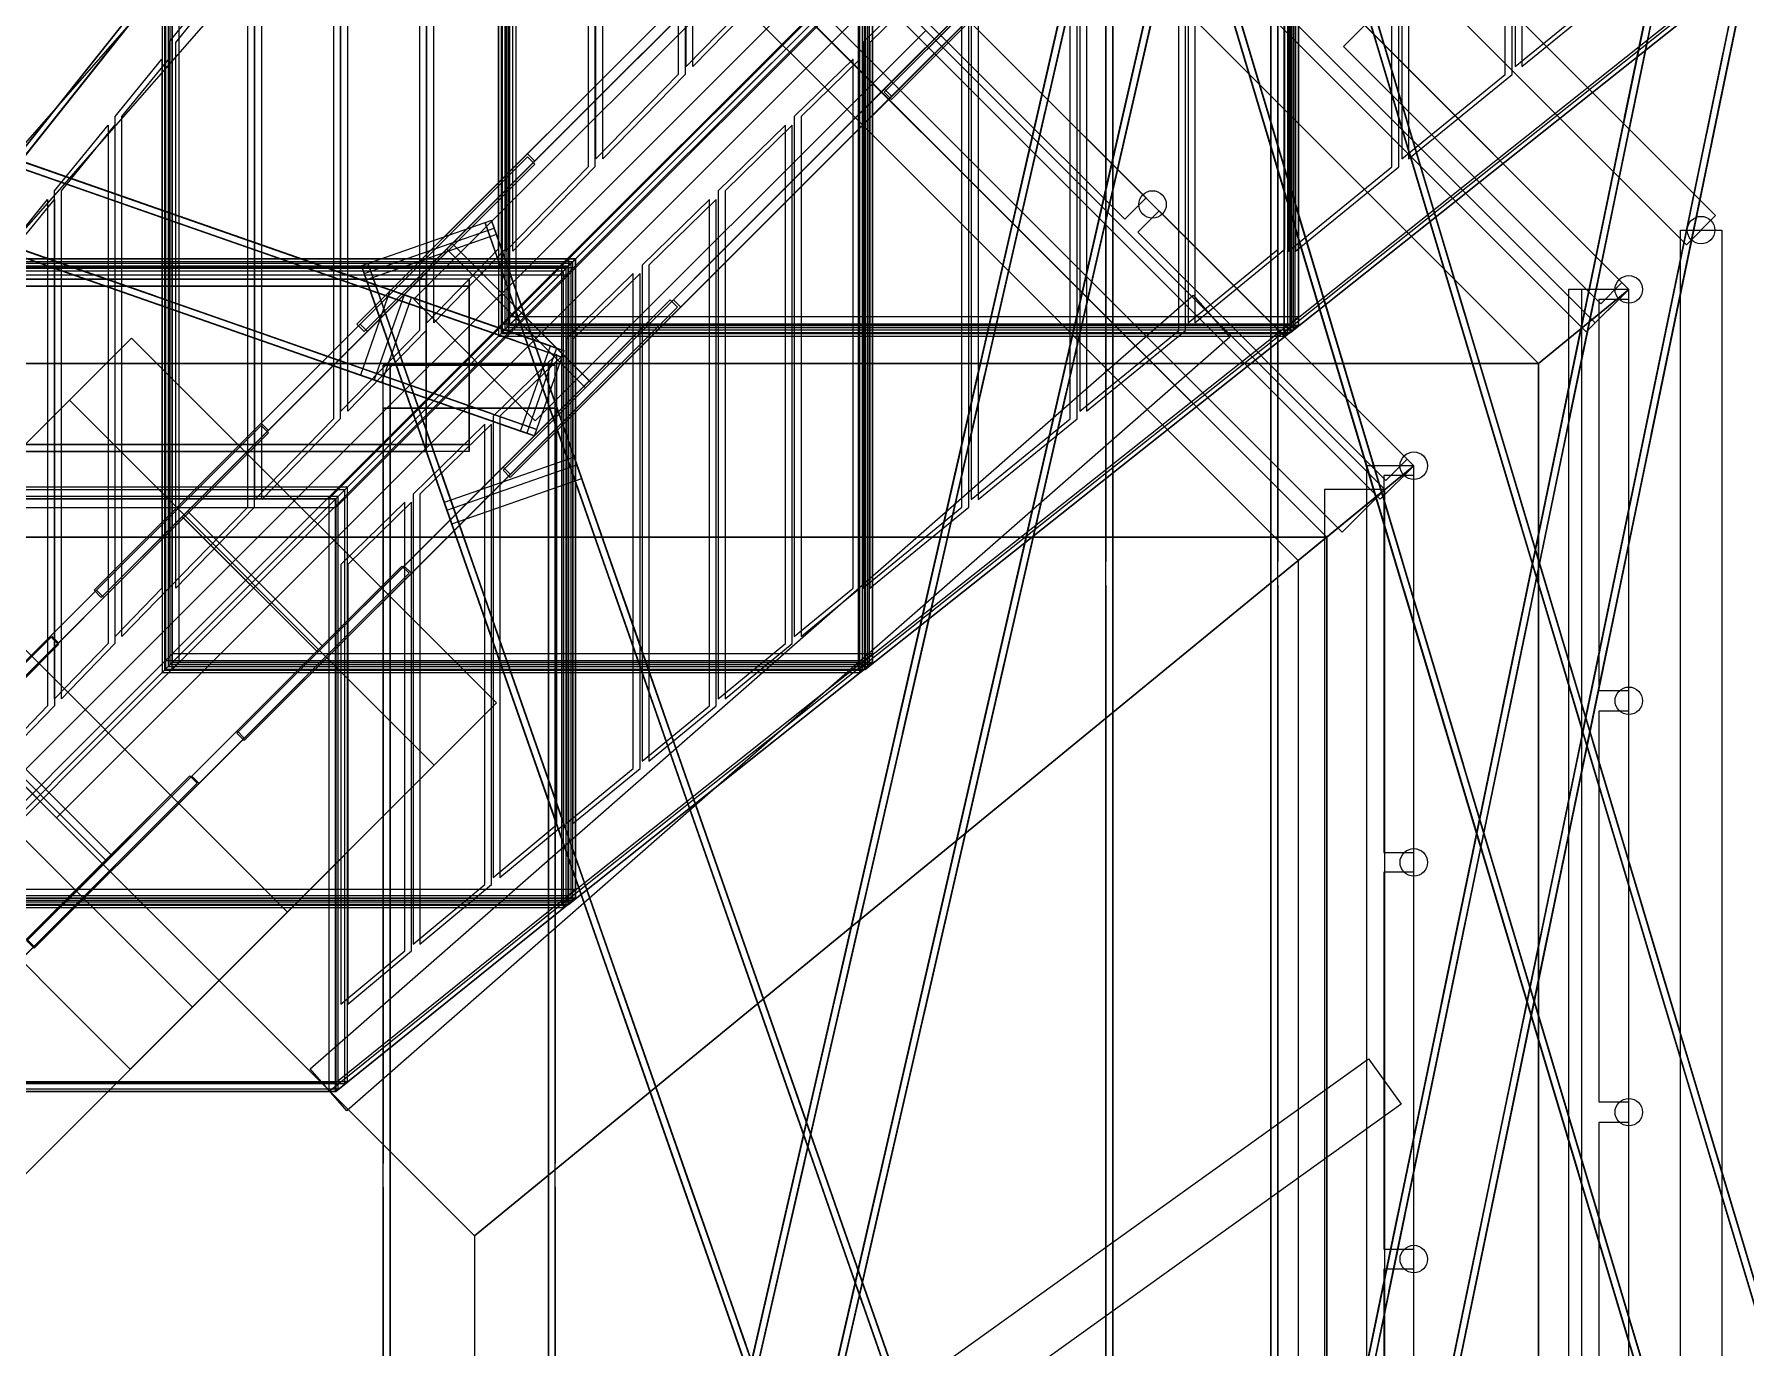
# Model space of a CAD drawing. Header units: millimetres. Extents: x -52000 to 48850, y -48850 to 51750.
# Drawn here: x 10292 to 14272, y 9019 to 12073 of the extents above; entities that cross this region are included whole.
import ezdxf

# ---------------------------------------------------------------- set-up
doc = ezdxf.new("R2010")
doc.units = ezdxf.units.MM
doc.layers.add('D-STR-DECK', color=7, linetype='Continuous', lineweight=25)
doc.layers.add('D-STR-STRC', color=7, linetype='Continuous', lineweight=25)

msp = doc.modelspace()

# ---------------------------------------------------------------- linework, layer by layer
at = {"layer": 'D-STR-DECK'}
for points in [[(14134.1, 11583.8), (11583.8, 14134.1), (11651.7, 14201.9), (14201.9, 11651.7)], [(-11480, -14000), (11480, -14000), (14000, -11480), (14000, 11480), (11480, 14000), (-11480, 14000), (-14000, 11480), (-14000, -11480)], [(14000, 11480), (11480, 14000), (11307.8, 13790), (13790, 11307.8)], [(14000, 11480), (11480, 14000), (11381, 13901), (13901, 11381)], [(14000, 11480), (11480, 14000), (11402.2, 13922.2), (13922.2, 11402.2)], [(14000, 11480), (11480, 14000), (11402.2, 13922.2), (13922.2, 11402.2)], [(-13790, 11307.8), (13790, 11307.8), (11307.8, 13790), (-11307.8, 13790)], [(13500, 11070), (11070, 13500), (10904, 13297.5), (13297.5, 10904)], [(13500, 11070), (11070, 13500), (10904, 13297.5), (13297.5, 10904)], [(13500, 11070), (11070, 13500), (10992.2, 13422.2), (13422.2, 10992.2)], [(13500, 11070), (11070, 13500), (10992.2, 13422.2), (13422.2, 10992.2)], [(13432.5, 11014.6), (11014.6, 13432.5), (9278.9, 11315.7), (11315.7, 9278.9)], [(13432.5, 11014.6), (11014.6, 13432.5), (10849.4, 13231), (13231, 10849.4)], [(13432.5, 11014.6), (11014.6, 13432.5), (10915.7, 13333.5), (13333.5, 10915.7)], [(-13297.5, 10904), (13297.5, 10904), (10904, 13297.5), (-10904, 13297.5)], [(9569.4, 11019), (11368.7, 13072.4), (11466.5, 12986.7), (9667.2, 10933.4)], [(11174.3, 11457.1), (12082.2, 12365), (12365, 12082.2), (11457.1, 11174.3)], [(10251.3, 10343.2), (12177.6, 12269.5), (12269.5, 12177.6), (10343.2, 10251.3)], [(12877.3, 11692.7), (12300.2, 12269.8), (12250.7, 12220.3), (12827.8, 11643.2)], [(13984.2, 11495.8), (13385.8, 12094.2), (13336.3, 12044.8), (13934.8, 11446.3)], [(13484.8, 11085.2), (12907.7, 11662.3), (12858.2, 11612.8), (13435.3, 11035.7)], [(14120, -11617.8), (14120, 11617.8), (14216, 11617.8), (14216, -11617.8)], [(10933.4, 9667.2), (12986.7, 11466.5), (13072.4, 11368.7), (11019, 9569.4)], [(14000, -11480), (14000, 11480), (13790, 11307.8), (13790, -11307.8)], [(14000, -11480), (14000, 11480), (13860, 11480), (13860, -11480)], [(14000, -11480), (14000, 11480), (13890, 11480), (13890, -11480)], [(14000, -11480), (14000, 11480), (13890, 11480), (13890, -11480)], [(14000, 10547.2), (14000, 11456.1), (13930, 11456.1), (13930, 10547.2)], [(9300, -11307.8), (13790, -11307.8), (13790, 11307.8), (9300, 11307.8)], [(13500, -11070), (13500, 11070), (13297.5, 10904), (13297.5, -10904)], [(13500, -11070), (13500, 11070), (13297.5, 10904), (13297.5, -10904)], [(13500, -11070), (13500, 11070), (13390, 11070), (13390, -11070)], [(13500, -11070), (13500, 11070), (13390, 11070), (13390, -11070)], [(13500, 10170.6), (13500, 11046.9), (13430, 11046.9), (13430, 10170.6)], [(13432.5, -11014.6), (13432.5, 11014.6), (11315.7, 9278.9), (11315.7, -9278.9)], [(13432.5, -11014.6), (13432.5, 11014.6), (13231, 10849.4), (13231, -10849.4)], [(13432.5, -11014.6), (13432.5, 11014.6), (13292.5, 11014.6), (13292.5, -11014.6)], [(9300, -10904), (13297.5, -10904), (13297.5, 10904), (9300, 10904)], [(14000, 9590.6), (14000, 10499.4), (13930, 10499.4), (13930, 9590.6)], [(13500, 9248.1), (13500, 10124.4), (13430, 10124.4), (13430, 9248.1)], [(11277.8, 8171.8), (13394.6, 9690.6), (13470.4, 9585), (11353.6, 8066.2)], [(14000, 8633.9), (14000, 9542.8), (13930, 9542.8), (13930, 8633.9)], [(13500, 8325.6), (13500, 9201.9), (13430, 9201.9), (13430, 8325.6)]]:
    msp.add_lwpolyline(points, close=True, dxfattribs=at)
for centre in [(12892.5, 11677.5), (14168, 11617.8), (14000, 11480), (13500, 11070), (14000, 10523.3), (13500, 10147.5), (14000, 9566.7), (13500, 9225)]:
    msp.add_circle(centre, 32, dxfattribs=at)
at = {"layer": 'D-STR-STRC'}
for points in [[(14608.3, 14869.6), (14536.8, 14523.6), (12845.3, 6340.2), (12916.9, 6686.2)], [(14623.9, 14866.4), (14552.4, 14520.4), (12861, 6337), (12932.5, 6683)], [(14798.3, 14830.3), (14726.8, 14484.3), (13035.3, 6301), (13106.8, 6646.9)], [(14813.9, 14827.1), (14742.4, 14481.1), (13051, 6297.7), (13122.5, 6643.7)], [(12217.9, 14266.7), (12217.9, 12217.9), (11379.4, 11379.4), (11379.4, 13213.3)], [(12233.8, 14266.7), (12233.8, 12217.9), (11395.3, 11379.4), (11395.3, 13213.3)], [(14250.8, 12217.9), (14250.8, 14266.7), (13197.5, 13213.3), (13197.5, 11379.4)], [(14266.7, 12217.9), (14266.7, 14266.7), (13213.3, 13213.3), (13213.3, 11379.4)], [(11999.2, 13796.3), (11999.2, 12194.7), (11807.8, 11998.6), (11807.8, 13560.7)], [(12015.1, 13796.3), (12015.1, 12194.7), (11823.7, 11998.6), (11823.7, 13560.7)], [(13976, 12194.8), (13976, 13796.3), (13735.6, 13560.7), (13735.6, 11998.5)], [(13991.9, 12194.8), (13991.9, 13796.3), (13751.4, 13560.7), (13751.4, 11998.5)], [(11789.5, 13538.2), (11789.5, 11979.8), (11598.2, 11783.7), (11598.2, 13302.6)], [(11805.4, 13538.2), (11805.4, 11979.8), (11614.1, 11783.7), (11614.1, 13302.6)], [(13712.7, 11979.9), (13712.7, 13538.2), (13472.2, 13302.6), (13472.2, 11783.6)], [(13728.5, 11979.9), (13728.5, 13538.2), (13488.1, 13302.6), (13488.1, 11783.6)], [(14896.9, 7099.8), (14729.7, 7658.2), (13038.2, 13304.4), (13205.5, 12746.1)], [(14912.3, 7104.4), (14745, 7662.8), (13053.6, 13309), (13220.8, 12750.7)], [(11579.9, 13280.1), (11579.9, 11764.9), (11388.5, 11568.8), (11388.5, 13044.6)], [(11595.8, 13280.1), (11595.8, 11764.9), (11404.5, 11568.8), (11404.5, 13044.6)], [(13449.3, 11765), (13449.3, 13280.2), (13208.9, 13044.5), (13208.9, 11568.7)], [(13465.2, 11765), (13465.2, 13280.2), (13224.8, 13044.5), (13224.8, 11568.7)], [(11396.2, 13232.4), (11396.2, 11396.2), (10596.4, 10596.4), (10596.4, 12223.8)], [(11412.1, 13232.4), (11412.1, 11396.2), (10612.3, 10596.4), (10612.3, 12223.8)], [(13220.3, 13220.3), (11386.2, 13220.3), (11386.2, 11386.2), (13220.3, 11386.2)], [(13224.4, 13224.4), (11391.1, 13224.4), (11391.1, 11391.1), (13224.4, 11391.1)], [(13231.7, 13231.7), (11396.9, 13231.7), (11396.9, 11396.9), (13231.7, 11396.9)], [(13216.5, 11396.2), (13216.5, 13232.4), (12207.9, 12223.8), (12207.9, 10596.4)], [(13232.4, 11396.2), (13232.4, 13232.4), (12223.8, 12223.8), (12223.8, 10596.4)], [(13213.1, 12849.2), (13617, 13253.1), (12689.4, 12325.5), (12285.5, 11921.6)], [(14605.7, 7012.6), (14438.4, 7570.9), (12747, 13217.2), (12914.3, 12658.8)], [(14621, 7017.2), (14453.8, 7575.5), (12762.3, 13221.8), (12929.6, 12663.4)], [(12922.9, 13187.7), (12840.3, 12827.1), (11159.8, 5494.9), (11242.4, 5855.5)], [(12938.5, 13184.1), (12855.8, 12823.5), (11175.4, 5491.3), (11258, 5851.9)], [(13199.7, 13199.7), (11371.5, 13199.7), (11371.5, 11371.5), (13199.7, 11371.5)], [(13207.1, 13207.1), (11377.4, 13207.1), (11377.4, 11377.4), (13207.1, 11377.4)], [(13212.6, 13212.6), (11380.1, 13212.6), (11380.1, 11380.1), (13212.6, 11380.1)], [(6340.3, 13148.1), (6712.9, 13018), (11524.3, 11337.5), (11151.8, 11467.6)], [(13112, 13144.4), (13029.3, 12783.7), (11348.9, 5451.5), (11431.5, 5812.1)], [(13127.6, 13140.8), (13044.9, 12780.2), (11364.4, 5447.9), (11447.1, 5808.6)], [(6335, 13133), (6707.6, 13002.9), (11519.1, 11322.4), (11146.5, 11452.5)], [(13391.8, 13061.9), (13196.1, 12866.2), (12268.5, 11938.6), (12464.2, 12134.3)], [(11370.8, 12998), (11370.8, 11573.2), (11205, 11402.5), (11205, 12793.7)], [(11386.7, 12998), (11386.7, 11573.2), (11220.9, 11402.5), (11220.9, 12793.7)], [(12799.9, -12983.9), (12799.9, -12983.9), (12799.9, 12983.9), (12799.9, 12983.9)], [(13184.5, 11573.2), (13184.5, 12998), (12975.3, 12793.6), (12975.3, 11402.5)], [(13200.4, 11573.2), (13200.4, 12998), (12991.2, 12793.6), (12991.2, 11402.5)], [(13167.9, -12983.9), (13167.9, -12983.9), (13167.9, 12983.9), (13167.9, 12983.9)], [(6271, 12949.9), (6643.6, 12819.7), (11455.1, 11139.2), (11082.5, 11269.4)], [(6276.3, 12965), (6648.9, 12834.8), (11460.4, 11154.3), (11087.8, 11284.5)], [(13196.1, 12866.2), (13213.1, 12849.2), (12285.5, 11921.6), (12268.5, 11938.6)], [(12783.9, 10847.4), (12783.9, 10847.4), (12783.9, 12883.9), (12783.9, 12883.9)], [(12799.9, 10847.4), (12799.9, 10847.4), (12799.9, 12883.9), (12799.9, 12883.9)], [(13167.9, 10847.4), (13167.9, 10847.4), (13167.9, 12883.9), (13167.9, 12883.9)], [(13183.9, 10847.4), (13183.9, 10847.4), (13183.9, 12883.9), (13183.9, 12883.9)], [(11187.5, 12772.2), (11187.5, 11384.6), (11005, 11196.8), (11005, 12547.3)], [(11203.4, 12772.2), (11203.4, 11384.6), (11020.9, 11196.8), (11020.9, 12547.3)], [(12953.4, 11384.6), (12953.4, 12772.2), (12723.2, 12547.3), (12723.2, 11196.8)], [(12969.3, 11384.6), (12969.3, 12772.2), (12739.1, 12547.3), (12739.1, 11196.8)], [(13461.9, 11890.1), (13327.3, 12339.4), (13198.2, 12770.3)], [(13468.4, 11868.6), (13339.3, 12299.6), (13204.7, 12748.9)], [(13477.3, 11894.6), (13342.7, 12344), (13213.6, 12774.9)], [(13483.7, 11873.2), (13354.6, 12304.2), (13220, 12753.5)], [(14167.9, 12739.2), (14117.7, 12496.1), (13987.7, 11867.2)], [(14170.7, 12752.4), (14040.7, 12123.4), (13990.4, 11880.4)], [(14186.3, 12749.2), (14056.3, 12120.2), (14006.1, 11877.2)], [(14183.6, 12735.9), (14133.4, 12492.9), (14003.4, 11863.9)], [(14357.9, 12699.9), (14307.7, 12456.9), (14177.7, 11827.9)], [(14360.7, 12713.1), (14230.7, 12084.1), (14180.4, 11841.1)], [(14376.3, 12709.9), (14246.3, 12080.9), (14196.1, 11837.9)], [(12325.4, 12682), (11929, 12285.6), (11042.3, 11398.9), (11438.7, 11795.3)], [(12150.5, 12473.1), (12342.3, 12665), (11455.7, 11778.3), (11263.8, 11586.4)], [(12342.3, 12665), (12325.4, 12682), (11438.7, 11795.3), (11455.7, 11778.3)], [(12285.5, 11921.6), (12689.4, 12325.5), (12672.4, 12342.5), (12476.7, 12146.8), (12146.8, 12476.7), (12342.5, 12672.4), (12325.5, 12689.4), (11921.6, 12285.5), (11938.6, 12268.5), (12134.3, 12464.2), (12464.2, 12134.3), (12268.5, 11938.6)], [(12285.6, 11929), (12682, 12325.4), (12665, 12342.3), (12473.1, 12150.5), (12150.5, 12473.1), (12342.3, 12665), (12325.4, 12682), (11929, 12285.6), (11946, 12268.7), (12137.9, 12460.5), (12460.5, 12137.9), (12268.7, 11946)], [(13170.7, 11802.8), (13036.1, 12252.1), (12907, 12683.1)], [(13177.1, 11781.4), (13048, 12212.3), (12913.4, 12661.6)], [(13186, 11807.4), (13051.4, 12256.7), (12922.3, 12687.7)], [(13192.5, 11786), (13063.4, 12216.9), (12928.8, 12666.2)], [(14373.6, 12696.7), (14323.4, 12453.6), (14193.4, 11824.6)], [(10987.6, 12525.8), (10987.6, 11178.9), (10805.1, 10991.1), (10805.1, 12300.9)], [(11003.5, 12525.8), (11003.5, 11178.9), (10821, 10991.1), (10821, 12300.9)], [(12701.2, 11178.9), (12701.2, 12525.8), (12471, 12300.9), (12471, 10991.1)], [(12717.1, 11178.9), (12717.1, 12525.8), (12486.9, 12300.9), (12486.9, 10991.1)], [(12767.3, 12508.9), (12637.9, 11944), (12579.8, 11690.7)], [(12782.9, 12505.3), (12653.5, 11940.4), (12595.4, 11687.1)], [(11946, 12268.7), (12137.9, 12460.5), (11251.2, 11573.9), (11059.3, 11382)], [(12137.9, 12460.5), (12460.5, 12137.9), (11573.9, 11251.2), (11251.2, 11573.9)], [(12473.1, 12150.5), (12150.5, 12473.1), (11263.8, 11586.4), (11586.4, 11263.8)], [(12763.2, 12491), (12705.2, 12237.7), (12575.7, 11672.8)], [(12778.8, 12487.4), (12720.8, 12234.1), (12591.3, 11669.3)], [(12956.4, 12465.5), (12827, 11900.7), (12768.9, 11647.4)], [(12972, 12462), (12842.6, 11897.1), (12784.5, 11643.8)], [(12952.3, 12447.7), (12894.3, 12194.4), (12764.8, 11629.5)], [(12967.9, 12444.1), (12909.9, 12190.8), (12780.4, 11625.9)], [(12665, 12342.3), (12473.1, 12150.5), (11586.4, 11263.8), (11778.3, 11455.7)], [(12682, 12325.4), (12665, 12342.3), (11778.3, 11455.7), (11795.3, 11438.7)], [(12285.6, 11929), (12682, 12325.4), (11795.3, 11438.7), (11398.9, 11042.3)], [(13602.9, 11419.5), (13468.3, 11868.9), (13339.2, 12299.8)], [(13618.2, 11424.1), (13483.6, 11873.4), (13354.5, 12304.4)], [(10787.6, 12279.4), (10787.6, 10973.1), (10605.1, 10785.4), (10605.1, 12054.5)], [(10803.5, 12279.4), (10803.5, 10973.1), (10621.1, 10785.4), (10621.1, 12054.5)], [(11929, 12285.6), (11946, 12268.7), (11059.3, 11382), (11042.3, 11398.9)], [(12449.1, 10973.2), (12449.1, 12279.4), (12218.9, 12054.5), (12218.9, 10785.4)], [(12464.9, 10973.2), (12464.9, 12279.4), (12234.7, 12054.5), (12234.7, 10785.4)], [(13609.3, 11398.1), (13480.2, 11829), (13345.6, 12278.4)], [(13624.6, 11402.7), (13495.5, 11833.6), (13360.9, 12282.9)], [(10612.2, 12241.9), (10612.2, 10612.2), (10049.6, 10049.6), (10049.6, 11534.2)], [(10628.1, 12241.9), (10628.1, 10612.2), (10065.5, 10049.6), (10065.5, 11534.2)], [(12223, 12223), (10597.1, 12223), (10597.1, 10597.1), (12223, 10597.1)], [(12230.4, 12230.4), (10602.9, 12230.4), (10602.9, 10602.9), (12230.4, 10602.9)], [(12234.3, 12234.3), (10607.5, 12234.3), (10607.5, 10607.5), (12234.3, 10607.5)], [(12241.2, 12241.2), (10612.9, 12241.2), (10612.9, 10612.9), (12241.2, 10612.9)], [(12226, 10612.2), (12226, 12241.9), (11518.3, 11534.2), (11518.3, 10049.6)], [(12241.9, 10612.2), (12241.9, 12241.9), (11534.2, 11534.2), (11534.2, 10049.6)], [(12211.4, 12211.4), (10589.3, 12211.4), (10589.3, 10589.3), (12211.4, 10589.3)], [(12218.3, 12218.3), (10594.7, 12218.3), (10594.7, 10594.7), (12218.3, 10594.7)], [(13311.7, 11332.3), (13177.1, 11781.6), (13048, 12212.6)], [(13318.1, 11310.8), (13189, 11741.8), (13054.4, 12191.1)], [(13327, 11336.9), (13192.4, 11786.2), (13063.3, 12217.2)], [(13333.4, 11315.4), (13204.3, 11746.4), (13069.7, 12195.7)], [(12460.5, 12137.9), (12268.7, 11946), (11382, 11059.3), (11573.9, 11251.2)], [(14029.7, 12070.5), (13899.7, 11441.5), (13849.5, 11198.4)], [(14045.4, 12067.2), (13915.4, 11438.2), (13865.2, 11195.2)], [(14027, 12057.2), (13976.8, 11814.2), (13846.8, 11185.2)], [(14042.7, 12054), (13992.4, 11811), (13862.4, 11182)], [(14219.7, 12031.2), (14089.7, 11402.2), (14039.5, 11159.2)], [(14235.4, 12028), (14105.4, 11399), (14055.1, 11155.9)], [(10588.5, 12015.3), (10588.5, 10785.4), (10479.7, 10673.1), (10479.7, 11881.8)], [(10604.5, 12015.3), (10604.5, 10785.4), (10495.6, 10673.1), (10495.6, 11881.8)], [(12196.2, 10785.4), (12196.2, 12015.3), (12059.3, 11881.7), (12059.3, 10673.1)], [(12212.1, 10785.4), (12212.1, 12015.3), (12075.2, 11881.7), (12075.2, 10673.1)], [(14217, 12018), (14166.7, 11774.9), (14036.7, 11145.9)], [(14232.6, 12014.7), (14182.4, 11771.7), (14052.4, 11142.7)], [(12268.7, 11946), (12285.6, 11929), (11398.9, 11042.3), (11382, 11059.3)], [(10007.8, 11867.2), (10376.4, 11738.4), (10638.1, 11647)], [(10463.4, 11861.8), (10463.4, 10656.3), (10339, 10528.1), (10339, 11709.2)], [(10479.3, 11861.8), (10479.3, 10656.3), (10355, 10528.1), (10355, 11709.2)], [(12038.8, 10656.4), (12038.8, 11861.8), (11882.4, 11709.2), (11882.4, 10528.1)], [(12054.7, 10656.4), (12054.7, 11861.8), (11898.3, 11709.2), (11898.3, 10528.1)], [(12623.2, 11880), (12565.1, 11626.7), (12435.7, 11061.8)], [(12627.3, 11897.9), (12497.8, 11333), (12439.8, 11079.7)], [(12638.8, 11876.4), (12580.7, 11623.1), (12451.3, 11058.2)], [(12642.9, 11894.3), (12513.4, 11329.4), (12455.4, 11076.1)], [(10002.5, 11852.1), (10371.2, 11723.3), (10632.9, 11631.9)], [(10027.9, 11843.2), (10289.6, 11751.8), (10658.3, 11623)], [(10033.2, 11858.3), (10294.9, 11766.9), (10663.5, 11638.1)], [(12812.3, 11836.6), (12754.2, 11583.4), (12624.8, 11018.5)], [(12816.4, 11854.5), (12686.9, 11289.6), (12628.9, 11036.3)], [(12827.9, 11833.1), (12769.8, 11579.8), (12640.4, 11014.9)], [(12832, 11851), (12702.5, 11286.1), (12644.5, 11032.8)], [(13743.8, 10949), (13609.2, 11398.3), (13480.1, 11829.3)], [(13759.2, 10953.6), (13624.6, 11402.9), (13495.5, 11833.9)], [(11438.6, 11788), (11049.7, 11399), (10430.9, 10780.2), (10819.8, 11169.1)], [(11455.6, 11771), (11438.6, 11788), (10819.8, 11169.1), (10836.7, 11152.2)], [(11398.9, 11042.3), (11795.3, 11438.7), (11778.3, 11455.7), (11586.4, 11263.8), (11263.8, 11586.4), (11455.7, 11778.3), (11438.7, 11795.3), (11042.3, 11398.9), (11059.3, 11382), (11251.2, 11573.9), (11573.9, 11251.2), (11382, 11059.3)], [(11399, 11049.7), (11788, 11438.6), (11771, 11455.6), (11582.8, 11267.4), (11267.4, 11582.8), (11455.6, 11771), (11438.6, 11788), (11049.7, 11399), (11066.6, 11382.1), (11254.8, 11570.2), (11570.2, 11254.8), (11382.1, 11066.6)], [(13750.3, 10927.6), (13621.2, 11358.5), (13486.6, 11807.8)], [(13765.6, 10932.1), (13636.5, 11363.1), (13501.9, 11812.4)], [(11267.4, 11582.8), (11455.6, 11771), (10836.7, 11152.2), (10648.6, 10964)], [(13452.6, 10861.8), (13318, 11311.1), (13188.9, 11742.1)], [(13467.9, 10866.4), (13333.4, 11315.7), (13204.2, 11746.6)], [(10403.5, 11712), (10772.1, 11583.3), (11033.8, 11491.9)], [(10408.7, 11727.1), (10777.4, 11598.4), (11039.1, 11507)], [(10428.9, 11703.2), (10690.6, 11611.8), (11059.2, 11483)], [(10434.1, 11718.3), (10695.8, 11626.9), (11064.5, 11498.1)], [(13459.1, 10840.3), (13329.9, 11271.3), (13195.4, 11720.6)], [(13474.4, 10844.9), (13345.3, 11275.9), (13210.7, 11725.2)], [(9938.5, 11668.9), (10307.2, 11540.2), (10568.9, 11448.8)], [(9943.8, 11684), (10312.5, 11555.3), (10574.2, 11463.9)], [(9969.2, 11675.2), (10230.9, 11583.8), (10599.6, 11455)], [(10322.7, 11689.3), (10322.7, 10511.3), (10198.4, 10383), (10198.4, 11536.7)], [(10338.7, 11689.3), (10338.7, 10511.3), (10214.3, 10383), (10214.3, 11536.7)], [(11861.9, 10511.3), (11861.9, 11689.3), (11705.5, 11536.7), (11705.5, 10383)], [(11877.8, 10511.3), (11877.8, 11689.3), (11721.3, 11536.7), (11721.3, 10383)], [(9963.9, 11660.1), (10225.6, 11568.7), (10594.3, 11439.9)], [(11059.4, 11516.8), (11361.5, 11622.3), (11355.3, 11640.1), (11053.2, 11534.6)], [(11251.5, 10966.8), (11553.6, 11072.3), (11355.3, 11640.1), (11053.2, 11534.6)], [(13219, 6255.6), (13020.7, 6823.3), (11340.2, 11634.8), (11538.5, 11067)], [(13234.1, 6260.8), (13035.8, 6828.6), (11355.3, 11640.1), (11553.6, 11072.3)], [(11582.8, 11267.4), (11267.4, 11582.8), (10648.6, 10964), (10964, 10648.6)], [(10809.7, 11587.1), (11154.9, 11466.5), (11416.6, 11375.1)], [(11262.8, 10934.5), (11564.9, 11040), (11366.6, 11607.8), (11064.5, 11502.3)], [(11544, 11544), (10060, 11544), (10060, 10060), (11544, 10060)], [(11551.2, 11551.2), (10064.5, 11551.2), (10064.5, 11531.2), (11551.2, 11531.2)], [(11550.5, 11550.5), (10065.2, 11550.5), (10065.2, 10065.2), (11550.5, 10065.2)], [(10344.8, 11544), (10713.4, 11415.2), (10975.1, 11323.8)], [(11066.6, 11382.1), (11254.8, 11570.2), (10636, 10951.4), (10447.8, 10763.3)], [(11254.8, 11570.2), (11570.2, 11254.8), (10951.4, 10636), (10636, 10951.4)], [(10804.4, 11572), (11149.7, 11451.4), (11411.4, 11360)], [(10829.8, 11563.1), (11091.5, 11471.7), (11436.8, 11351.1)], [(10835.1, 11578.2), (11096.8, 11486.8), (11442, 11366.2)], [(11535.3, 10064.5), (11535.3, 11551.2), (10977.1, 10993), (10977.1, 9614.9)], [(11551.2, 10064.5), (11551.2, 11551.2), (10993, 10993), (10993, 9614.9)], [(11649.1, 10750.4), (11489.6, 11207.2), (11369, 11552.5)], [(11664.2, 10755.6), (11504.7, 11212.5), (11384.1, 11557.8)], [(11203.4, 11503.4), (11203.4, 11503.4), (9447, 11503.4), (9447, 11503.4)], [(11522.4, 11522.4), (10042.6, 11522.4), (10042.6, 10042.6), (11522.4, 10042.6)], [(11528.9, 11528.9), (10047.8, 11528.9), (10047.8, 10047.8), (11528.9, 10047.8)], [(11534.2, 11534.2), (10049.6, 11534.2), (10049.6, 11514.2), (11534.2, 11514.2)], [(11533.5, 11533.5), (10050.3, 11533.5), (10050.3, 10050.3), (11533.5, 10050.3)], [(11540.3, 11540.3), (10055.7, 11540.3), (10055.7, 10055.7), (11540.3, 10055.7)], [(10339.5, 11528.9), (10708.2, 11400.1), (10969.9, 11308.7)], [(10364.9, 11520), (10626.6, 11428.6), (10995.2, 11299.8)], [(10370.2, 11535.1), (10631.9, 11443.7), (11000.5, 11315)], [(12932, 6155.3), (12733.7, 6723.1), (11053.2, 11534.6), (11251.5, 10966.8)], [(12947.1, 6160.6), (12748.8, 6728.4), (11068.3, 11539.8), (11266.6, 10972.1)], [(11203.4, 11103.4), (11203.4, 11503.4), (11203.4, 11503.4), (11203.4, 11103.4)], [(11303.4, 11103.4), (11303.4, 11503.4), (11303.4, 11503.4), (11303.4, 11103.4)], [(11658, 10725), (11537.4, 11070.2), (11377.8, 11527.1)], [(11673.1, 10730.3), (11552.5, 11075.5), (11392.9, 11532.4)], [(11685, 10366.2), (11685, 11516.8), (11528.5, 11364.2), (11528.5, 10237.9)], [(11700.9, 10366.2), (11700.9, 11516.8), (11544.4, 11364.2), (11544.4, 10237.9)], [(11303.4, 11487.4), (11303.4, 11487.4), (-11303.4, 11487.4), (-11303.4, 11487.4)], [(11203.4, 11487.4), (11203.4, 11487.4), (9447, 11487.4), (9447, 11487.4)], [(11119.5, 11478.9), (11050.2, 11280.6), (11422.8, 11150.5), (11492.1, 11348.8)], [(11151.8, 11467.6), (11082.5, 11269.4), (11100.3, 11263.2), (11169.5, 11461.4)], [(11151.8, 11467.6), (11082.5, 11269.4), (11455.1, 11139.2), (11524.3, 11337.5)], [(11399, 11049.7), (11788, 11438.6), (11169.1, 10819.8), (10780.2, 10430.9)], [(11771, 11455.6), (11582.8, 11267.4), (10964, 10648.6), (11152.2, 10836.7)], [(11362.1, 10650.1), (11202.6, 11107), (11082, 11452.2)], [(11371, 10624.7), (11250.4, 10970), (11090.8, 11426.9)], [(11377.2, 10655.4), (11217.7, 11112.3), (11097.1, 11457.5)], [(11386.1, 10630), (11265.5, 10975.3), (11105.9, 11432.1)], [(11788, 11438.6), (11771, 11455.6), (11152.2, 10836.7), (11169.1, 10819.8)], [(11049.7, 11399), (11066.6, 11382.1), (10447.8, 10763.3), (10430.9, 10780.2)], [(10740.5, 11388.8), (11085.7, 11268.3), (11347.4, 11176.9)], [(10745.7, 11403.9), (11091, 11283.4), (11352.7, 11192)], [(10771.1, 11395.1), (11032.8, 11303.7), (11378.1, 11183.1)], [(11379.4, 11379.4), (13213.3, 11379.4), (13213.3, 11399.4), (11379.4, 11399.4)], [(11396.2, 11396.2), (13232.4, 11396.2), (13232.4, 11416.2), (11396.2, 11416.2)], [(13888.8, 11388.5), (13758.8, 10759.5), (13708.5, 10516.5)], [(13904.4, 11385.3), (13774.4, 10756.3), (13724.2, 10513.3)], [(10659.7, 9811.2), (11366.8, 10518.3), (10518.3, 11366.8), (9811.2, 10659.7)], [(10765.8, 11380), (11027.5, 11288.6), (11372.8, 11168)], [(13884.8, 10478.5), (13750.2, 10927.8), (13621.1, 11358.8)], [(13900.1, 10483.1), (13765.5, 10932.4), (13636.4, 11363.4)], [(13886, 11375.3), (13835.8, 11132.3), (13705.8, 10503.3)], [(13901.7, 11372), (13851.5, 11129), (13721.5, 10500)], [(14078.8, 11349.2), (13948.8, 10720.2), (13898.5, 10477.2)], [(14094.4, 11346), (13964.4, 10717), (13914.2, 10474)], [(11507.2, 10235.4), (11507.2, 11329.7), (11358.8, 11185), (11358.8, 10112.1)], [(11523.1, 10235.4), (11523.1, 11329.7), (11374.7, 11185), (11374.7, 10112.1)], [(11506.6, 11343.7), (11437.4, 11145.4), (11455.1, 11139.2), (11524.3, 11337.5)], [(13891.2, 10457), (13762.1, 10888), (13627.5, 11337.3)], [(13906.5, 10461.6), (13777.4, 10892.6), (13642.8, 11341.9)], [(14076, 11336), (14025.8, 11093), (13895.8, 10464)], [(14091.7, 11332.8), (14041.5, 11089.7), (13911.5, 10460.7)], [(11103.4, 11303.4), (11503.4, 11303.4), (11503.4, 11303.4), (11103.4, 11303.4)], [(11119.4, -11303.4), (11119.4, -11303.4), (11119.4, 11303.4), (11119.4, 11303.4)], [(11487.4, -11303.4), (11487.4, -11303.4), (11487.4, 11303.4), (11487.4, 11303.4)], [(12483.1, 11269), (12425.1, 11015.7), (12295.6, 10450.8)], [(12487.2, 11286.8), (12357.8, 10722), (12299.7, 10468.7)], [(12498.7, 11265.4), (12440.7, 11012.1), (12311.2, 10447.2)], [(12502.8, 11283.3), (12373.4, 10718.4), (12315.3, 10465.1)], [(13593.6, 10391.3), (13459, 10840.6), (13329.9, 11271.5)], [(13608.9, 10395.8), (13474.3, 10845.2), (13345.2, 11276.1)], [(11570.2, 11254.8), (11382.1, 11066.6), (10763.3, 10447.8), (10951.4, 10636)], [(12672.2, 11225.6), (12614.2, 10972.3), (12484.7, 10407.5)], [(12676.3, 11243.5), (12546.9, 10678.6), (12488.8, 10425.3)], [(12691.9, 11239.9), (12562.5, 10675.1), (12504.4, 10421.8)], [(13600, 10369.8), (13470.9, 10800.8), (13336.3, 11250.1)], [(13615.3, 10374.4), (13486.2, 10805.4), (13351.6, 11254.7)], [(10515.1, 9666.6), (11222.2, 10373.7), (10373.7, 11222.2), (9666.6, 10515.1)], [(11103.4, 9447), (11103.4, 9447), (11103.4, 11203.4), (11103.4, 11203.4)], [(11103.4, 11203.4), (11503.4, 11203.4), (11503.4, 11203.4), (11103.4, 11203.4)], [(11119.4, 9447), (11119.4, 9447), (11119.4, 11203.4), (11119.4, 11203.4)], [(11487.4, 9447), (11487.4, 9447), (11487.4, 11203.4), (11487.4, 11203.4)], [(11503.4, 9447), (11503.4, 9447), (11503.4, 11203.4), (11503.4, 11203.4)], [(12687.8, 11222.1), (12629.8, 10968.8), (12500.3, 10403.9)], [(10819.7, 11163.6), (10436.4, 10780.3), (9948, 10291.9), (10331.3, 10675.2)], [(10651.3, 10961.3), (10836.6, 11146.6), (10348.2, 10658.2), (10162.9, 10472.9)], [(10836.6, 11146.6), (10819.7, 11163.6), (10331.3, 10675.2), (10348.2, 10658.2)], [(10780.2, 10430.9), (11169.1, 10819.8), (11152.2, 10836.7), (10964, 10648.6), (10648.6, 10964), (10836.7, 11152.2), (10819.8, 11169.1), (10430.9, 10780.2), (10447.8, 10763.3), (10636, 10951.4), (10951.4, 10636), (10763.3, 10447.8)], [(10780.3, 10436.4), (11163.6, 10819.7), (11146.6, 10836.6), (10961.3, 10651.3), (10651.3, 10961.3), (10836.6, 11146.6), (10819.7, 11163.6), (10436.4, 10780.3), (10453.4, 10763.4), (10638.7, 10948.7), (10948.7, 10638.7), (10763.4, 10453.4)], [(11339.6, 10096.1), (11339.6, 11166.3), (11172.8, 11003.7), (11172.8, 9957.5)], [(11355.5, 10096.1), (11355.5, 11166.3), (11188.7, 11003.7), (11188.7, 9957.5)], [(11789.2, 10349.4), (11629.6, 10806.3), (11500.8, 11174.9)], [(11798, 10324), (11669.3, 10692.7), (11509.7, 11149.5)], [(11804.3, 10354.7), (11644.7, 10811.6), (11515.9, 11180.2)], [(11813.1, 10329.3), (11684.4, 10698), (11524.8, 11154.8)], [(11303.4, 11119.4), (11303.4, 11119.4), (-11303.4, 11119.4), (-11303.4, 11119.4)], [(11203.4, 11119.4), (11203.4, 11119.4), (9447, 11119.4), (9447, 11119.4)], [(11203.4, 11103.4), (11203.4, 11103.4), (9447, 11103.4), (9447, 11103.4)], [(11382.1, 11066.6), (11399, 11049.7), (10780.2, 10430.9), (10763.3, 10447.8)], [(11502.2, 10249.2), (11342.6, 10706), (11213.8, 11074.7)], [(11517.3, 10254.4), (11357.7, 10711.3), (11228.9, 11080)], [(11251.5, 10966.8), (11553.6, 11072.3), (11547.4, 11090.1), (11245.3, 10984.5)], [(11511, 10223.8), (11382.3, 10592.4), (11222.7, 11049.3)], [(11526.1, 10229.1), (11397.4, 10597.7), (11237.8, 11054.6)], [(10993, 10993), (9614.9, 10993), (9614.9, 10973), (10993, 10973)], [(10992.3, 10992.3), (9615.6, 10992.3), (9615.6, 9615.6), (10992.3, 9615.6)], [(10998.7, 10998.7), (9620.8, 10998.7), (9620.8, 9620.8), (10998.7, 9620.8)], [(11013.9, 11013.9), (9633, 11013.9), (9633, 9633), (11013.9, 9633)], [(11020.3, 11020.3), (9638.2, 11020.3), (9638.2, 9638.2), (11020.3, 9638.2)], [(10453.4, 10763.4), (10638.7, 10948.7), (10150.3, 10460.3), (9965, 10274.9)], [(10638.7, 10948.7), (10948.7, 10638.7), (10460.3, 10150.3), (10150.3, 10460.3)], [(10961.3, 10651.3), (10651.3, 10961.3), (10162.9, 10472.9), (10472.9, 10162.9)], [(11153.5, 9941.5), (11153.5, 10984.9), (11005.1, 10840.3), (11005.1, 9818.2)], [(11169.4, 9941.5), (11169.4, 10984.9), (11021, 10840.3), (11021, 9818.2)], [(10173.4, 9324.9), (10880.5, 10032), (10032, 10880.5), (9324.9, 10173.4)], [(14025.7, 10008), (13891.1, 10457.3), (13762, 10888.3)], [(14032.2, 9986.5), (13903.1, 10417.5), (13768.5, 10866.8)], [(14041.1, 10012.6), (13906.5, 10461.9), (13777.4, 10892.8)], [(14047.5, 9991.1), (13918.4, 10422.1), (13783.8, 10871.4)], [(11146.6, 10836.6), (10961.3, 10651.3), (10472.9, 10162.9), (10658.2, 10348.2)], [(11163.6, 10819.7), (11146.6, 10836.6), (10658.2, 10348.2), (10675.2, 10331.3)], [(10780.3, 10436.4), (11163.6, 10819.7), (10675.2, 10331.3), (10291.9, 9948)], [(12783.9, 8683.4), (12783.9, 8683.4), (12783.9, 10792.4), (12783.9, 10792.4)], [(12799.9, 8683.4), (12799.9, 8683.4), (12799.9, 10792.4), (12799.9, 10792.4)], [(13167.9, 8683.4), (13167.9, 8683.4), (13167.9, 10792.4), (13167.9, 10792.4)], [(13183.9, 8683.4), (13183.9, 8683.4), (13183.9, 10792.4), (13183.9, 10792.4)], [(13734.5, 9920.7), (13599.9, 10370.1), (13470.8, 10801)], [(13749.9, 9925.3), (13615.3, 10374.6), (13486.2, 10805.6)], [(10436.4, 10780.3), (10453.4, 10763.4), (9965, 10274.9), (9948, 10291.9)], [(11929.2, 9948.5), (11769.6, 10405.3), (11640.9, 10774)], [(11938.1, 9923.1), (11809.3, 10291.7), (11649.7, 10748.6)], [(11944.3, 9953.7), (11784.7, 10410.6), (11656, 10779.3)], [(11953.2, 9928.3), (11824.4, 10297), (11664.9, 10753.9)], [(13741, 9899.3), (13611.9, 10330.2), (13477.3, 10779.6)], [(13756.3, 9903.9), (13627.2, 10334.8), (13492.6, 10784.1)], [(10331.5, 10670.9), (9952.3, 10291.7), (9540.7, 9880.1), (9919.9, 10259.3)], [(10348.5, 10654), (10331.5, 10670.9), (9919.9, 10259.3), (9936.9, 10242.4)], [(10291.9, 9948), (10675.2, 10331.3), (10658.2, 10348.2), (10472.9, 10162.9), (10162.9, 10472.9), (10348.2, 10658.2), (10331.3, 10675.2), (9948, 10291.9), (9965, 10274.9), (10150.3, 10460.3), (10460.3, 10150.3), (10274.9, 9965)], [(10291.7, 9952.3), (10670.9, 10331.5), (10654, 10348.5), (10470.7, 10165.2), (10165.2, 10470.7), (10348.5, 10654), (10331.5, 10670.9), (9952.3, 10291.7), (9969.2, 10274.7), (10152.5, 10458), (10458, 10152.5), (10274.7, 9969.2)], [(11642.2, 9848.2), (11482.6, 10305.1), (11353.9, 10673.7)], [(11657.3, 9853.5), (11497.7, 10310.4), (11369, 10679)], [(12347.2, 10675.8), (12217.7, 10110.9), (12159.7, 9857.7)], [(12362.8, 10672.3), (12233.3, 10107.4), (12175.3, 9854.1)], [(13745.1, 10693.3), (13694.9, 10450.3), (13564.8, 9821.3)], [(13747.8, 10706.6), (13617.8, 10077.6), (13567.6, 9834.5)], [(13760.8, 10690.1), (13710.5, 10447.1), (13580.5, 9818.1)], [(13763.5, 10703.3), (13633.5, 10074.3), (13583.3, 9831.3)], [(13937.8, 10667.3), (13807.8, 10038.3), (13757.6, 9795.3)], [(10165.2, 10470.7), (10348.5, 10654), (9936.9, 10242.4), (9753.6, 10059.1)], [(10948.7, 10638.7), (10763.4, 10453.4), (10274.9, 9965), (10460.3, 10150.3)], [(10612.2, 10612.2), (12241.9, 10612.2), (12241.9, 10632.2), (10612.2, 10632.2)], [(11651.1, 9822.8), (11522.3, 10191.5), (11362.7, 10648.4)], [(11666.2, 9828.1), (11537.4, 10196.8), (11377.9, 10653.6)], [(12343.1, 10658), (12285.1, 10404.7), (12155.6, 9839.8)], [(12358.7, 10654.4), (12300.6, 10401.1), (12171.2, 9836.2)], [(12536.3, 10632.5), (12406.8, 10067.6), (12348.8, 9814.3)], [(12551.9, 10628.9), (12422.4, 10064), (12364.4, 9810.7)], [(13935.1, 10654.1), (13884.8, 10411), (13754.8, 9782)], [(13950.7, 10650.8), (13900.5, 10407.8), (13770.5, 9778.8)], [(13953.5, 10664.1), (13823.5, 10035.1), (13773.2, 9792)], [(10596.4, 10596.4), (12223.8, 10596.4), (12223.8, 10616.4), (10596.4, 10616.4)], [(12532.2, 10614.6), (12474.1, 10361.3), (12344.7, 9796.4)], [(12547.8, 10611), (12489.7, 10357.7), (12360.3, 9792.9)], [(10470.7, 10165.2), (10165.2, 10470.7), (9753.6, 10059.1), (10059.1, 9753.6)], [(10152.5, 10458), (10458, 10152.5), (10046.4, 9740.9), (9740.9, 10046.4)], [(10763.4, 10453.4), (10780.3, 10436.4), (10291.9, 9948), (10274.9, 9965)], [(14166.7, 9537.5), (14032.1, 9986.8), (13903, 10417.7)], [(14173.1, 9516), (14044, 9947), (13909.4, 10396.3)], [(14182, 9542), (14047.4, 9991.4), (13918.3, 10422.3)], [(14188.4, 9520.6), (14059.3, 9951.5), (13924.7, 10400.9)], [(12069.3, 9547.5), (11909.7, 10004.4), (11780.9, 10373)], [(12084.4, 9552.8), (11924.8, 10009.6), (11796, 10378.3)], [(12093.2, 9527.4), (11964.5, 9896), (11804.9, 10352.9)], [(10291.7, 9952.3), (10670.9, 10331.5), (10259.3, 9919.9), (9880.1, 9540.7)], [(10654, 10348.5), (10470.7, 10165.2), (10059.1, 9753.6), (10242.4, 9936.9)], [(10670.9, 10331.5), (10654, 10348.5), (10242.4, 9936.9), (10259.3, 9919.9)], [(12078.1, 9522.1), (11949.4, 9890.8), (11789.8, 10347.6)], [(13875.5, 9450.2), (13740.9, 9899.5), (13611.8, 10330.5)], [(13881.9, 9428.8), (13752.8, 9859.7), (13618.2, 10309)], [(13890.8, 9454.8), (13756.2, 9904.1), (13627.1, 10335.1)], [(13897.2, 9433.3), (13768.1, 9864.3), (13633.5, 10313.6)], [(11782.3, 9447.3), (11622.7, 9904.1), (11493.9, 10272.8)], [(11797.4, 9452.5), (11637.8, 9909.4), (11509, 10278.1)], [(11791.1, 9421.9), (11662.4, 9790.5), (11502.8, 10247.4)], [(11806.2, 9427.1), (11677.5, 9795.8), (11517.9, 10252.7)], [(10458, 10152.5), (10274.7, 9969.2), (9863.1, 9557.6), (10046.4, 9740.9)], [(10064.5, 10064.5), (11551.2, 10064.5), (11551.2, 10084.5), (10064.5, 10084.5)], [(10049.6, 10049.6), (11534.2, 10049.6), (11534.2, 10069.6), (10049.6, 10069.6)], [(12203.1, 10046.9), (12145, 9793.6), (12015.5, 9228.8)], [(12207.2, 10064.8), (12077.7, 9499.9), (12019.6, 9246.6)], [(12218.7, 10043.4), (12160.6, 9790.1), (12031.1, 9225.2)], [(12222.8, 10061.2), (12093.3, 9496.4), (12035.2, 9243.1)], [(12392.2, 10003.6), (12334.1, 9750.3), (12204.6, 9185.4)], [(12396.3, 10021.5), (12266.8, 9456.6), (12208.7, 9203.3)], [(12407.8, 10000), (12349.7, 9746.7), (12220.2, 9181.8)], [(12411.9, 10017.9), (12282.4, 9453), (12224.3, 9199.7)], [(13604.1, 10011.4), (13553.9, 9768.4), (13423.9, 9139.4)], [(13606.9, 10024.6), (13476.9, 9395.6), (13426.6, 9152.6)], [(13619.8, 10008.1), (13569.6, 9765.1), (13439.6, 9136.1)], [(13622.5, 10021.4), (13492.5, 9392.4), (13442.3, 9149.4)], [(12209.3, 9146.5), (12049.7, 9603.4), (11921, 9972.1)], [(12224.4, 9151.8), (12064.8, 9608.7), (11936.1, 9977.3)], [(12233.3, 9126.4), (12104.5, 9495.1), (11944.9, 9952)], [(13794.1, 9972.1), (13743.9, 9729.1), (13613.9, 9100.1)], [(13796.9, 9985.3), (13666.8, 9356.3), (13616.6, 9113.3)], [(13809.8, 9968.9), (13759.6, 9725.8), (13629.5, 9096.9)], [(13812.5, 9982.1), (13682.5, 9353.1), (13632.3, 9110.1)], [(14323, 9071.5), (14188.4, 9520.8), (14059.3, 9951.8)], [(12218.2, 9121.2), (12089.4, 9489.8), (11929.8, 9946.7)], [(14307.6, 9066.9), (14173, 9516.2), (14043.9, 9947.2)], [(14314.1, 9045.5), (14185, 9476.4), (14050.4, 9925.8)], [(14329.4, 9050.1), (14200.3, 9481), (14065.7, 9930.3)], [(11922.3, 9046.3), (11762.7, 9503.2), (11634, 9871.8)], [(11937.4, 9051.6), (11777.8, 9508.4), (11649.1, 9877.1)], [(11931.2, 9020.9), (11802.4, 9389.6), (11642.8, 9846.4)], [(11946.3, 9026.2), (11817.5, 9394.9), (11657.9, 9851.7)], [(14016.4, 8979.7), (13881.8, 9429), (13752.7, 9860)], [(14022.9, 8958.2), (13893.8, 9389.2), (13759.2, 9838.5)], [(14031.8, 8984.3), (13897.2, 9433.6), (13768.1, 9864.6)], [(14038.2, 8962.8), (13909.1, 9393.8), (13774.5, 9843.1)], [(9614.9, 9614.9), (10993, 9614.9), (10993, 9634.9), (9614.9, 9634.9)], [(12349.3, 8745.6), (12189.8, 9202.5), (12061, 9571.1)], [(12364.4, 8750.9), (12204.9, 9207.7), (12076.1, 9576.4)], [(12358.2, 8720.2), (12229.4, 9088.9), (12069.9, 9545.7)], [(12373.3, 8725.5), (12244.5, 9094.1), (12085, 9551)], [(12077.4, 8650.6), (11917.9, 9107.5), (11789.1, 9476.1)], [(14448.6, 8596.4), (14314, 9045.7), (14184.9, 9476.7)], [(14463.9, 8601), (14329.3, 9050.3), (14200.2, 9481.3)], [(12062.3, 8645.3), (11902.8, 9102.2), (11774, 9470.9)], [(12071.2, 8620), (11942.4, 8988.6), (11782.9, 9445.5)], [(12086.3, 8625.2), (11957.5, 8993.9), (11798, 9450.8)], [(12063, 9435.9), (12005, 9182.6), (11875.5, 8617.7)], [(12067.1, 9453.8), (11937.7, 8888.9), (11879.6, 8635.6)], [(12082.7, 9450.2), (11953.2, 8885.3), (11895.2, 8632)], [(14455, 8575), (14325.9, 9005.9), (14191.3, 9455.2)], [(14470.4, 8579.5), (14341.3, 9010.5), (14206.7, 9459.8)], [(12078.6, 9432.3), (12020.6, 9179), (11891.1, 8614.2)], [(12256.2, 9410.5), (12126.7, 8845.6), (12068.7, 8592.3)], [(12271.8, 9406.9), (12142.3, 8842), (12084.3, 8588.7)], [(14172.7, 8513.8), (14038.1, 8963.1), (13909, 9394)], [(11103.4, 7563.1), (11103.4, 7563.1), (11103.4, 9392), (11103.4, 9392)], [(11119.4, 7563.1), (11119.4, 7563.1), (11119.4, 9392), (11119.4, 9392)], [(11487.4, 7563.1), (11487.4, 7563.1), (11487.4, 9392), (11487.4, 9392)], [(11503.4, 7563.1), (11503.4, 7563.1), (11503.4, 9392), (11503.4, 9392)], [(12252.1, 9392.6), (12194.1, 9139.3), (12064.6, 8574.4)], [(12267.7, 9389), (12209.7, 9135.7), (12080.2, 8570.8)], [(14157.4, 8509.2), (14022.8, 8958.5), (13893.7, 9389.5)], [(14163.8, 8487.7), (14034.7, 8918.7), (13900.1, 9368)], [(14179.1, 8492.3), (14050, 8923.3), (13915.4, 9372.6)], [(13463.2, 9329.4), (13413, 9086.4), (13282.9, 8457.4)], [(13465.9, 9342.7), (13335.9, 8713.7), (13285.7, 8470.7)], [(13478.8, 9326.2), (13428.6, 9083.2), (13298.6, 8454.2)], [(13481.6, 9339.4), (13351.6, 8710.4), (13301.3, 8467.4)], [(13653.2, 9290.2), (13602.9, 9047.1), (13472.9, 8418.1)], [(13655.9, 9303.4), (13525.9, 8674.4), (13475.7, 8431.4)], [(13668.8, 9286.9), (13618.6, 9043.9), (13488.6, 8414.9)], [(13671.6, 9300.2), (13541.6, 8671.2), (13491.3, 8428.1)], [(12489.4, 8344.6), (12329.8, 8801.5), (12201, 9170.2)], [(12504.5, 8349.9), (12344.9, 8806.8), (12216.2, 9175.4)], [(12498.2, 8319.2), (12369.5, 8687.9), (12209.9, 9144.8)], [(12513.3, 8324.5), (12384.6, 8693.2), (12225, 9150)], [(12217.5, 8249.7), (12057.9, 8706.5), (11929.2, 9075.2)], [(12202.4, 8244.4), (12042.8, 8701.3), (11914, 9069.9)], [(12211.2, 8219), (12082.5, 8587.7), (11922.9, 9044.5)], [(12226.4, 8224.3), (12097.6, 8592.9), (11938, 9049.8)]]:
    msp.add_lwpolyline(points, close=True, dxfattribs=at)
for points in [[(14604.9, 14853.1), (12913.4, 6669.7)], [(14608.3, 14869.6), (12916.9, 6686.2)], [(14810.5, 14810.6), (13119.1, 6627.2)], [(14813.9, 14827.1), (13122.5, 6643.7)], [(14540.2, 14540.1), (12848.7, 6356.7)], [(14536.8, 14523.6), (12845.3, 6340.2)], [(14745.8, 14497.6), (13054.4, 6314.2)], [(14742.4, 14481.1), (13051, 6297.7)], [(14745, 7662.8), (13053.6, 13309)], [(14750.2, 7645.3), (13058.8, 13291.6)], [(14438.4, 7570.9), (12747, 13217.2)], [(12922.9, 13187.7), (11242.4, 5855.5)], [(14443.7, 7553.5), (12752.2, 13199.7)], [(6340.3, 13148.1), (11151.8, 11467.6)], [(6358, 13141.9), (11169.5, 11461.4)], [(12919, 13170.5), (11238.5, 5838.3)], [(13127.6, 13140.8), (11447.1, 5808.6)], [(13123.7, 13123.6), (11443.2, 5791.4)], [(6695.1, 13024.2), (11506.6, 11343.7)], [(6712.9, 13018), (11524.3, 11337.5)], [(12783.9, -12983.9), (12783.9, 12983.9)], [(13183.9, -12983.9), (13183.9, 12983.9)], [(6271, 12949.9), (11082.5, 11269.4)], [(6288.8, 12943.7), (11100.3, 11263.2)], [(6625.9, 12825.9), (11437.4, 11145.4)], [(6643.6, 12819.7), (11455.1, 11139.2)], [(12840.3, 12827.1), (11159.8, 5494.9)], [(12844.2, 12844.2), (11163.7, 5512)], [(13044.9, 12780.2), (11364.4, 5447.9)], [(13048.9, 12797.3), (11368.4, 5465.1)], [(14907, 7121.9), (13215.6, 12768.1)], [(14912.3, 7104.4), (13220.8, 12750.7)], [(14600.5, 7030), (12909.1, 12676.3)], [(14605.7, 7012.6), (12914.3, 12658.8)], [(10612.2, 12241.9), (10049.6, 11534.2)], [(10612.2, 12221.9), (10049.6, 11514.2)], [(12217.9, 12237.9), (11379.4, 11399.4)], [(12241.9, 12241.9), (11534.2, 11534.2)], [(12241.9, 12221.9), (11534.2, 11514.2)], [(14266.7, 12237.9), (13213.3, 11399.4)], [(12217.9, 12217.9), (11379.4, 11379.4)], [(14266.7, 12217.9), (13213.3, 11379.4)], [(13035.8, 6828.6), (11355.3, 11640.1)], [(11366.6, 11607.8), (11355.3, 11640.1)], [(13042, 6810.9), (11361.5, 11622.3)], [(11551.2, 11551.2), (10993, 10993)], [(11550.5, 11550.5), (11544, 11544)], [(11303.4, 11503.4), (-11303.4, 11503.4)], [(11551.2, 11531.2), (10993, 10973)], [(12733.7, 6723.1), (11053.2, 11534.6)], [(11064.5, 11502.3), (11053.2, 11534.6)], [(12739.9, 6705.3), (11059.4, 11516.8)], [(11303.4, 11503.4), (11203.4, 11503.4)], [(11528.9, 11528.9), (11522.4, 11522.4)], [(11540.3, 11540.3), (11533.5, 11533.5)], [(11119.5, 11478.9), (11151.8, 11467.6)], [(11396.2, 11416.2), (10596.4, 10616.4)], [(11396.2, 11396.2), (10596.4, 10596.4)], [(11386.2, 11386.2), (11380.1, 11380.1)], [(11396.9, 11396.9), (11391.1, 11391.1)], [(13232.4, 11416.2), (12223.8, 10616.4)], [(13232.4, 11396.2), (12223.8, 10596.4)], [(13220.3, 11386.2), (13212.6, 11380.1)], [(13231.7, 11396.9), (13224.4, 11391.1)], [(11377.4, 11377.4), (11371.5, 11371.5)], [(11492.1, 11348.8), (11524.3, 11337.5)], [(13207.1, 11377.4), (13199.7, 11371.5)], [(11050.2, 11280.6), (11082.5, 11269.4)], [(11103.4, -11303.4), (11103.4, 11303.4)], [(11103.4, 11203.4), (11103.4, 11303.4)], [(11503.4, -11303.4), (11503.4, 11303.4)], [(11503.4, 11203.4), (11503.4, 11303.4)], [(11422.8, 11150.5), (11455.1, 11139.2)], [(11303.4, 11103.4), (-11303.4, 11103.4)], [(11303.4, 11103.4), (11203.4, 11103.4)], [(13227.9, 6278.6), (11547.4, 11090.1)], [(13234.1, 6260.8), (11553.6, 11072.3)], [(11564.9, 11040), (11553.6, 11072.3)], [(10998.7, 10998.7), (10992.3, 10992.3)], [(11020.3, 11020.3), (11013.9, 11013.9)], [(12925.8, 6173.1), (11245.3, 10984.5)], [(12932, 6155.3), (11251.5, 10966.8)], [(11262.8, 10934.5), (11251.5, 10966.8)], [(10612.2, 10632.2), (10049.6, 10069.6)], [(12241.9, 10632.2), (11534.2, 10069.6)], [(10612.2, 10612.2), (10049.6, 10049.6)], [(10594.7, 10594.7), (10589.3, 10589.3)], [(10602.9, 10602.9), (10597.1, 10597.1)], [(10612.9, 10612.9), (10607.5, 10607.5)], [(12241.9, 10612.2), (11534.2, 10049.6)], [(12218.3, 10594.7), (12211.4, 10589.3)], [(12230.4, 10602.9), (12223, 10597.1)], [(12241.2, 10612.9), (12234.3, 10607.5)], [(11551.2, 10084.5), (10993, 9634.9)], [(11551.2, 10064.5), (10993, 9614.9)], [(11528.9, 10047.8), (11522.4, 10042.6)], [(11540.3, 10055.7), (11533.5, 10050.3)], [(11550.5, 10065.2), (11544, 10060)], [(11020.3, 9638.2), (11013.9, 9633)], [(10998.7, 9620.8), (10992.3, 9615.6)]]:
    msp.add_lwpolyline(points, dxfattribs=at)

doc.saveas('drawing.dxf')
